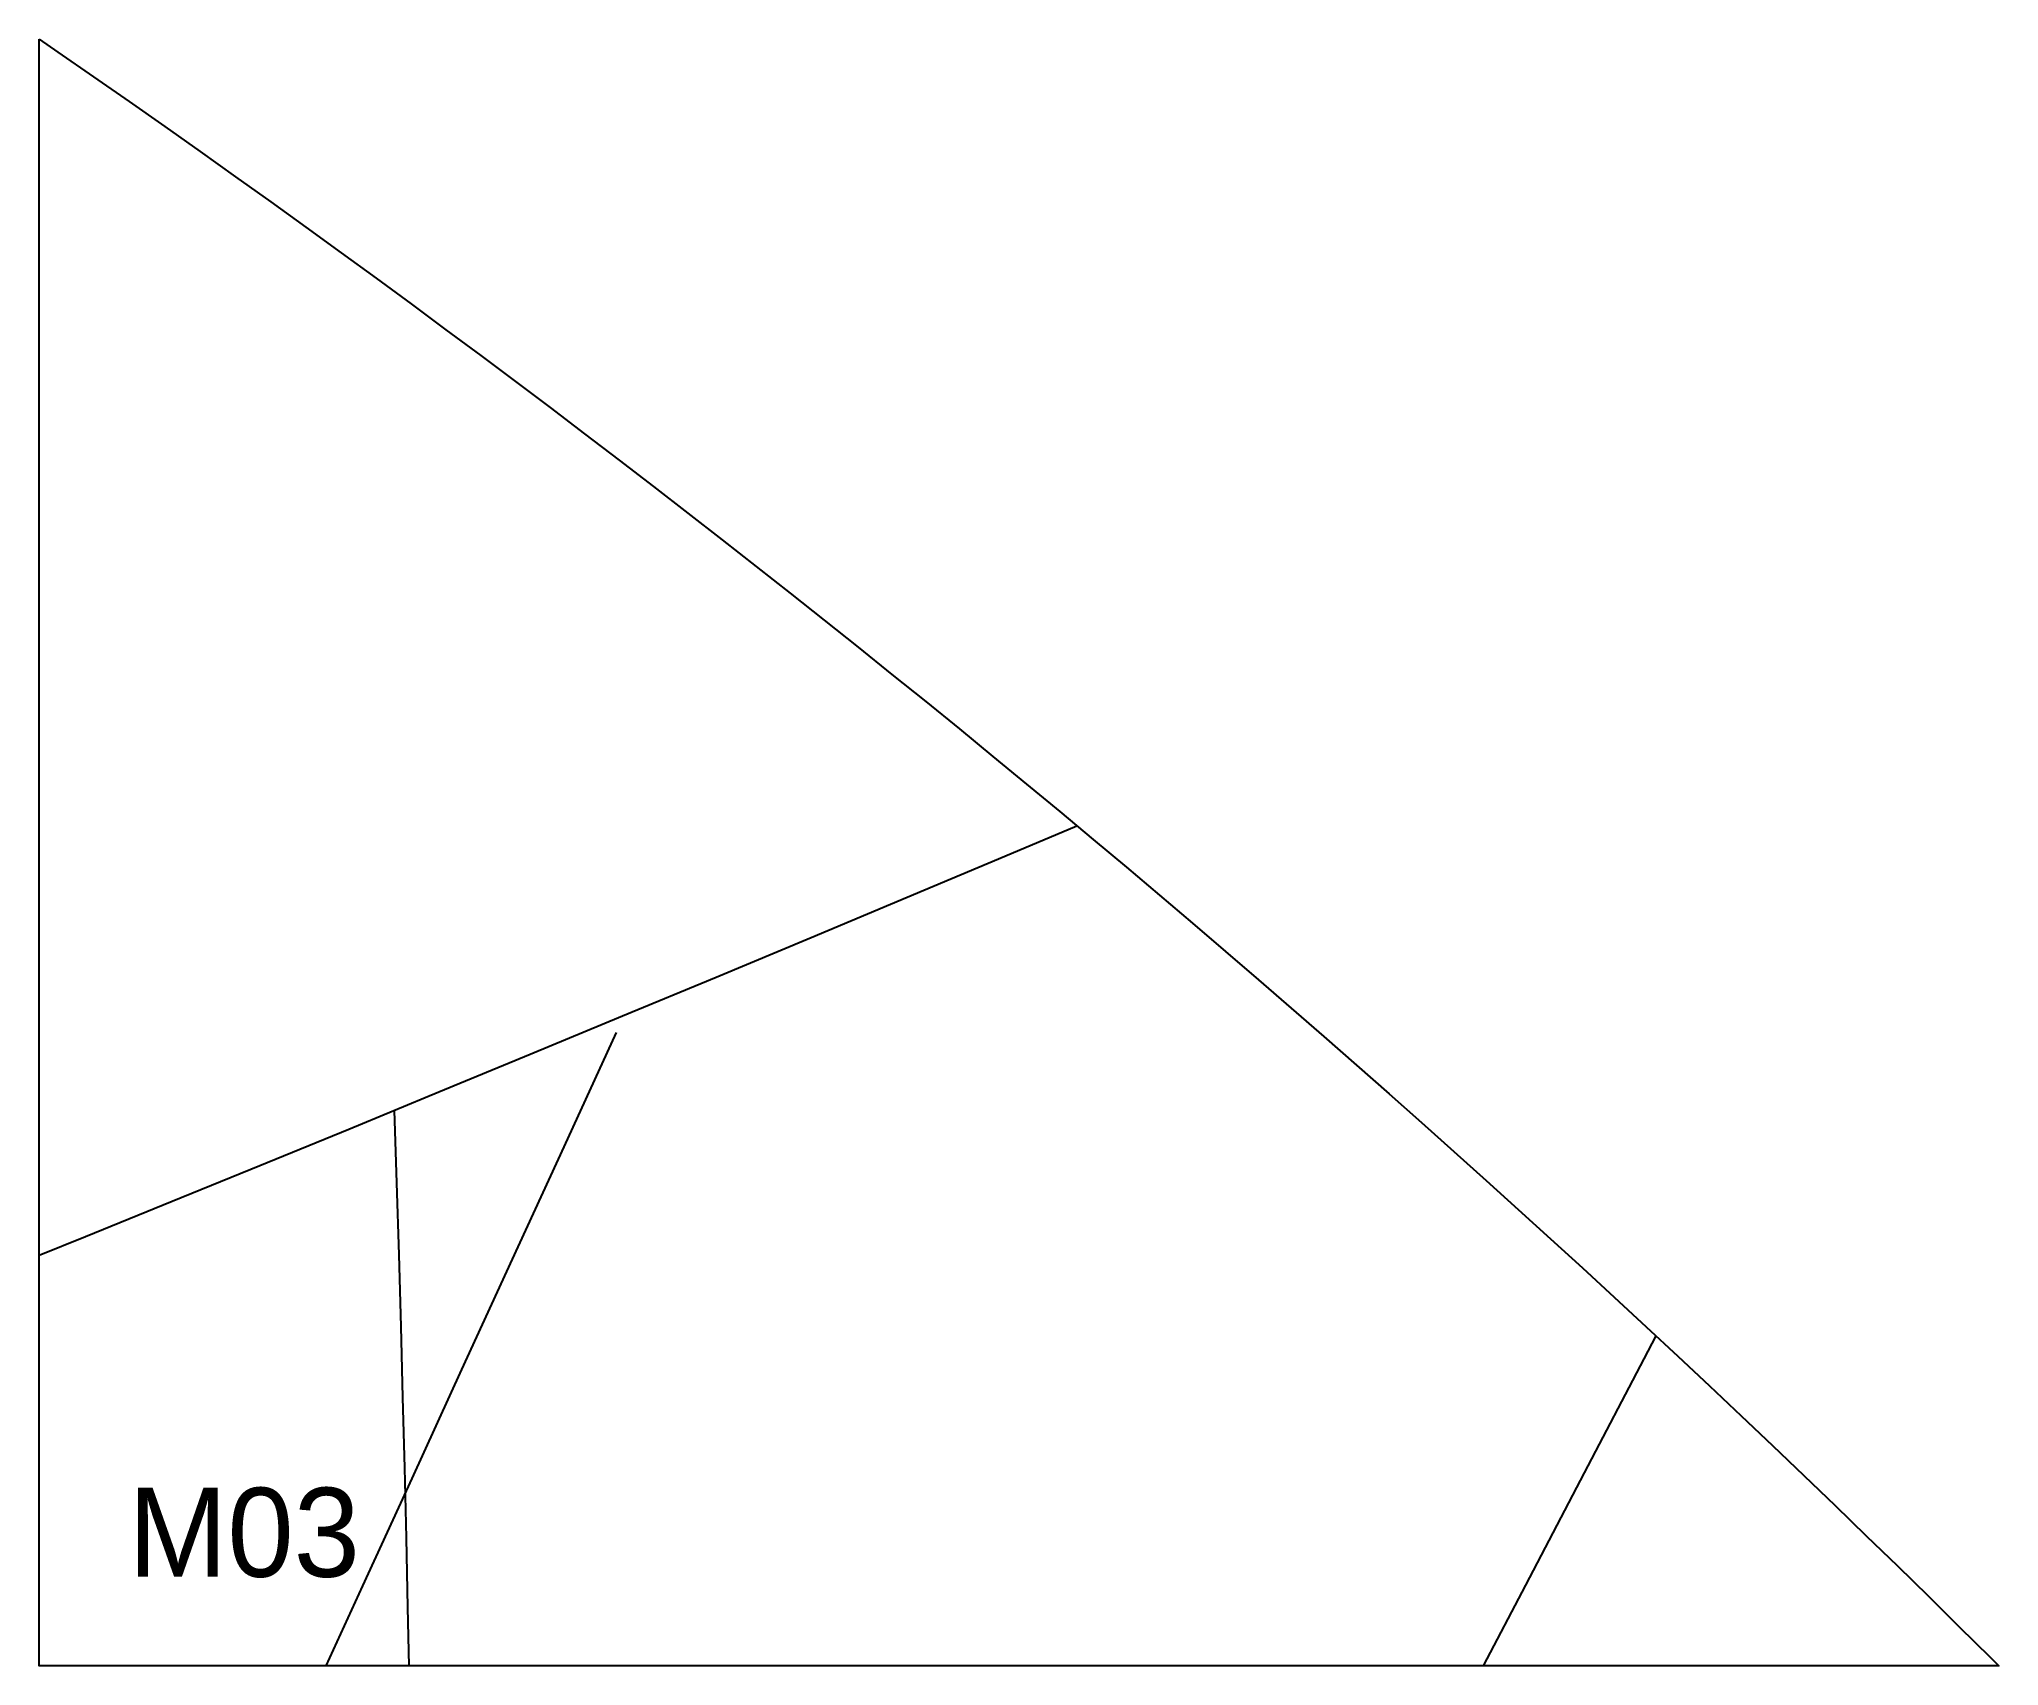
# Model space of a CAD drawing. Header units: millimetres. Extents: x 0 to 880, y 0 to 731.
import ezdxf

# ---------------------------------------------------------------- set-up
doc = ezdxf.new("R2010")
doc.units = ezdxf.units.MM
for name, color, linetype in [('ASR1', 4, 'Continuous'), ('CUT', 1, 'Continuous'), ('DECL', 30, 'Continuous'), ('HOUR', 7, 'Continuous'), ('HOUR15', 9, 'Continuous'), ('ID', 3, 'Continuous')]:
    doc.layers.add(name, color=color, linetype=linetype)

msp = doc.modelspace()

# ---------------------------------------------------------------- linework, layer by layer
at = {"layer": 'ASR1'}
msp.add_lwpolyline([(159.48, 249.59), (160.51, 217.01), (161.48, 184.66), (162.4, 152.54), (163.26, 120.63), (164.06, 88.93), (164.81, 57.45), (165.51, 26.17), (166.05, 0)], dxfattribs=at)
at = {"layer": 'CUT'}
msp.add_lwpolyline([(0, 730.91), (8.44, 725.1), (24.46, 714), (40.44, 702.86), (56.38, 691.66), (72.29, 680.42), (88.17, 669.13), (104.01, 657.79), (119.82, 646.4), (135.59, 634.97), (151.32, 623.48), (167.03, 611.95), (182.69, 600.37), (198.32, 588.74), (213.91, 577.06), (229.47, 565.34), (245, 553.56), (260.48, 541.74), (275.93, 529.88), (291.34, 517.96), (306.72, 506), (322.06, 493.99), (337.36, 481.93), (352.63, 469.83), (367.86, 457.68), (383.05, 445.48), (398.2, 433.24), (413.32, 420.95), (428.4, 408.62), (443.44, 396.23), (458.44, 383.81), (473.4, 371.33), (488.33, 358.81), (503.22, 346.25), (518.07, 333.64), (532.88, 320.98), (547.65, 308.28), (562.38, 295.53), (577.07, 282.74), (591.73, 269.9), (606.34, 257.02), (620.91, 244.09), (635.45, 231.12), (649.94, 218.1), (664.4, 205.04), (678.81, 191.93), (693.19, 178.79), (707.52, 165.59), (721.82, 152.35), (736.07, 139.07), (750.28, 125.75), (764.45, 112.38), (778.58, 98.97), (792.67, 85.51), (806.72, 72.02), (820.72, 58.47), (834.69, 44.89), (848.61, 31.26), (862.49, 17.59), (876.33, 3.88), (880.23, 0), (0, 0), (0, 730.91)], close=True, dxfattribs=at)
at = {"layer": 'DECL'}
msp.add_lwpolyline([(0, 184.51), (20.73, 192.9), (59.69, 208.74), (99.15, 224.84), (139.1, 241.21), (179.56, 257.85), (220.54, 274.78), (262.05, 291.99), (304.11, 309.49), (346.73, 327.3), (389.92, 345.41), (433.7, 363.83), (466.02, 377.49)], dxfattribs=at)
at = {"layer": 'HOUR'}
msp.add_lwpolyline([(726.15, 148.32), (720.73, 137.94), (693.94, 86.65), (667.57, 36.17), (648.68, 0)], dxfattribs=at)
at = {"layer": 'HOUR15'}
msp.add_lwpolyline([(259.13, 284.55), (235.64, 233.26), (212.51, 182.78), (189.74, 133.09), (167.33, 84.17), (145.26, 36.01), (128.77, 0)], dxfattribs=at)

# ---------------------------------------------------------------- texts
at = {"layer": 'ID'}
msp.add_text('M03', height=40, dxfattribs=at).set_placement((40, 40))

doc.saveas('drawing.dxf')
